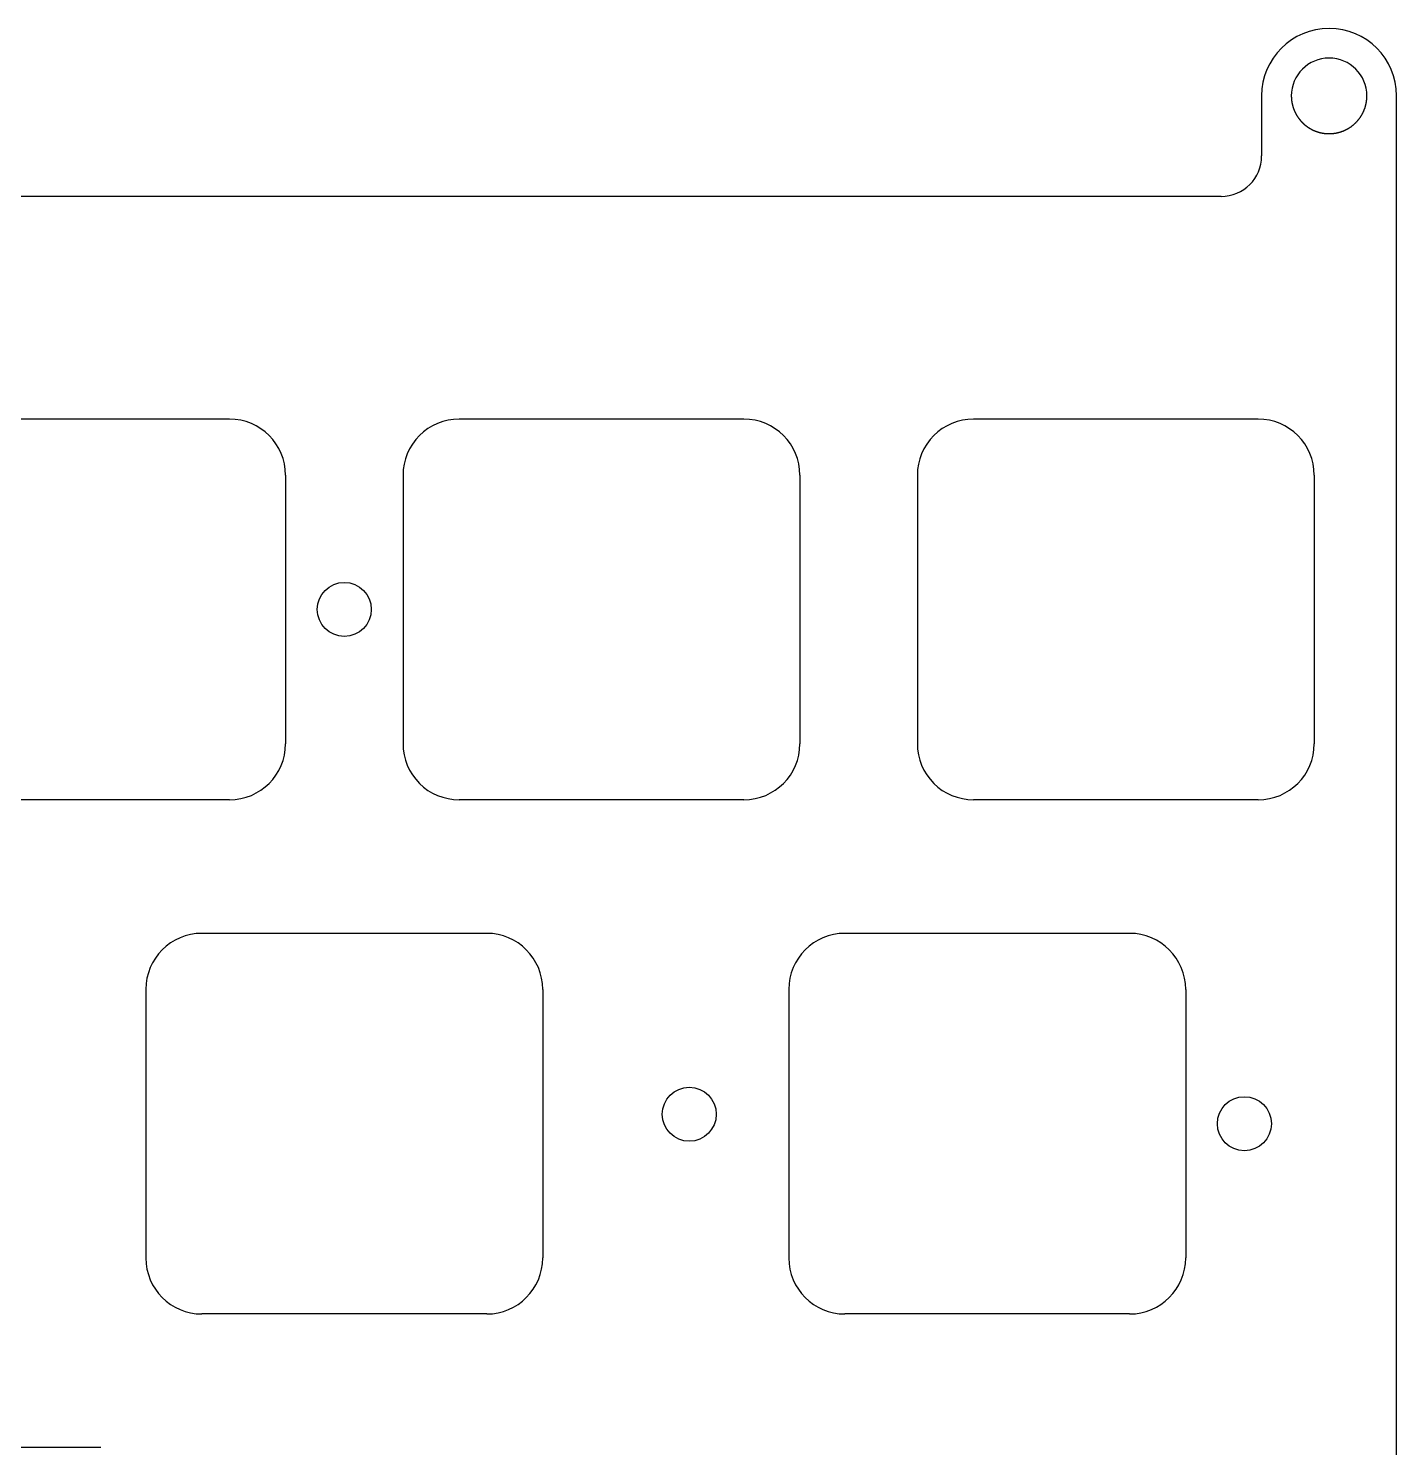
# Model space of a CAD drawing. Header units: millimetres. Extents: x -10 to 277, y -93 to 22.
# Drawn here: x 226.4 to 277.1, y -31 to 21.5 of the extents above; entities that cross this region are included whole.
import ezdxf

# ---------------------------------------------------------------- set-up
doc = ezdxf.new("R2010")
doc.units = ezdxf.units.MM
doc.layers.add('BLACK', color=7, linetype='CONTINUOUS')
doc.layers.add('Edge.Cuts', color=53, linetype='CONTINUOUS', true_color=0xc8a339)

msp = doc.modelspace()

# ---------------------------------------------------------------- linework, layer by layer
at = {"layer": 'BLACK', "linetype": 'Continuous'}
for p, q in [((252.925, 7.05), (242.374999, 7.05)), ((271.975, 7.05), (261.424999, 7.05)), ((240.3, 4.975), (240.3, -4.975001)), ((255, 4.975), (255, -4.975)), ((259.35, 4.975), (259.35, -4.975001)), ((274.05, 4.975), (274.05, -4.975)), ((252.925, -7.05), (242.375, -7.05)), ((271.975, -7.05), (261.425, -7.05))]:
    msp.add_line(p, q, dxfattribs=at)
at = {"layer": 'BLACK'}
msp.add_circle((238.125, 0), 1, dxfattribs=at)
for centre, radius, start, end in [((242.374999, 4.975001), 2.074999, 90, 180.0000276), ((252.925, 4.975), 2.075, 0, 90), ((261.424999, 4.975001), 2.074999, 90, 180.0000276), ((271.975, 4.975), 2.075, 0, 90), ((242.374999, -4.975001), 2.074999, 180, 270.0000276), ((252.925, -4.975), 2.075, 270, 0), ((261.424999, -4.975001), 2.074999, 180, 270.0000276), ((271.975, -4.975), 2.075, 270, 0)]:
    msp.add_arc(centre, radius, start, end, dxfattribs=at)
at = {"layer": 'Edge.Cuts', "linetype": 'CONTINUOUS'}
for p, q in [((272.1, 19.025023), (272.1, 16.8)), ((273.2, 19.025023), (273.20001, 19.019647)), ((273.20001, 19.019647), (273.20004, 19.01425)), ((273.20004, 19.01425), (273.200091, 19.008887)), ((273.200091, 19.008887), (273.200161, 19.003504)), ((273.200161, 19.003504), (273.200252, 18.998153)), ((273.200252, 18.998153), (273.200363, 18.992783)), ((273.200363, 18.992783), (273.200493, 18.987445)), ((273.200493, 18.987445), (273.200645, 18.982086)), ((273.200645, 18.982086), (273.200815, 18.976759)), ((273.200815, 18.976759), (273.201006, 18.971413)), ((273.201006, 18.971413), (273.201217, 18.966096)), ((273.201217, 18.966096), (273.201448, 18.960761)), ((273.201448, 18.960761), (273.201698, 18.955454)), ((273.201698, 18.955454), (273.20197, 18.950129)), ((273.20197, 18.950129), (273.20226, 18.944832)), ((273.20226, 18.944832), (273.202571, 18.939518)), ((273.202571, 18.939518), (273.202901, 18.93423)), ((273.202901, 18.93423), (273.203252, 18.928925)), ((273.203252, 18.928925), (273.203622, 18.923646)), ((275.996317, 18.922807), (275.997039, 18.933305)), ((275.997039, 18.933305), (275.997682, 18.943818)), ((275.997682, 18.943818), (275.998247, 18.954348)), ((275.998247, 18.954348), (275.998733, 18.964895)), ((275.998733, 18.964895), (275.99914, 18.97546)), ((275.99914, 18.97546), (275.999469, 18.986044)), ((275.999469, 18.986044), (275.999719, 18.996647)), ((275.999719, 18.996647), (275.99989, 19.007272)), ((275.99989, 19.007272), (275.999982, 19.017919)), ((275.999982, 19.017919), (276, 19.025023)), ((277.1, -90.725023), (277.1, 19.025023)), ((273.203622, 18.923646), (273.204013, 18.91835)), ((273.204013, 18.91835), (273.204422, 18.913079)), ((273.204422, 18.913079), (273.204853, 18.907792)), ((273.204853, 18.907792), (273.205302, 18.902529)), ((273.205302, 18.902529), (273.205773, 18.89725)), ((273.205773, 18.89725), (273.206262, 18.891994)), ((273.206262, 18.891994), (273.206772, 18.886723)), ((273.206772, 18.886723), (273.207301, 18.881475)), ((273.207301, 18.881475), (273.207851, 18.876212)), ((273.207851, 18.876212), (273.208419, 18.87097)), ((273.208419, 18.87097), (273.20901, 18.865714)), ((273.20901, 18.865714), (273.209617, 18.86048)), ((273.209617, 18.86048), (273.210247, 18.85523)), ((273.210247, 18.85523), (273.210895, 18.850002)), ((273.210895, 18.850002), (273.211565, 18.844759)), ((273.211565, 18.844759), (273.212252, 18.839537)), ((273.212252, 18.839537), (273.212962, 18.8343)), ((273.212962, 18.8343), (273.213689, 18.829084)), ((273.213689, 18.829084), (273.214439, 18.823854)), ((273.214439, 18.823854), (273.215206, 18.818643)), ((273.215206, 18.818643), (273.215995, 18.813418)), ((273.215995, 18.813418), (273.216802, 18.808212)), ((273.216802, 18.808212), (273.217631, 18.802993)), ((273.217631, 18.802993), (273.218478, 18.797793)), ((273.218478, 18.797793), (273.219348, 18.792579)), ((273.219348, 18.792579), (273.220234, 18.787383)), ((273.220234, 18.787383), (273.221144, 18.782174)), ((273.221144, 18.782174), (273.22207, 18.776983)), ((273.22207, 18.776983), (273.22302, 18.771779)), ((273.22302, 18.771779), (273.223986, 18.766592)), ((273.223986, 18.766592), (273.224976, 18.761393)), ((273.224976, 18.761393), (273.225983, 18.75621)), ((273.225983, 18.75621), (273.227012, 18.751016)), ((273.227012, 18.751016), (273.228059, 18.745837)), ((273.228059, 18.745837), (273.229129, 18.740646)), ((273.229129, 18.740646), (273.230216, 18.735471)), ((273.230216, 18.735471), (273.231327, 18.730285)), ((273.231327, 18.730285), (273.232454, 18.725113)), ((273.232454, 18.725113), (273.233605, 18.719931)), ((273.233605, 18.719931), (273.234772, 18.714763)), ((273.234772, 18.714763), (273.235963, 18.709584)), ((273.235963, 18.709584), (273.237172, 18.704419)), ((273.237172, 18.704419), (273.238403, 18.699244)), ((273.238403, 18.699244), (273.239652, 18.694082)), ((273.239652, 18.694082), (273.240924, 18.68891)), ((273.240924, 18.68891), (273.242214, 18.683751)), ((273.242214, 18.683751), (273.243526, 18.678582)), ((273.243526, 18.678582), (273.244857, 18.673427)), ((273.244857, 18.673427), (273.24621, 18.66826)), ((273.24621, 18.66826), (273.247581, 18.663107)), ((273.247581, 18.663107), (273.248976, 18.657944)), ((273.248976, 18.657944), (273.250387, 18.652793)), ((273.250387, 18.652793), (273.251823, 18.647633)), ((273.251823, 18.647633), (273.253276, 18.642484)), ((273.253276, 18.642484), (273.254752, 18.637326)), ((273.254752, 18.637326), (273.256, 18.633023)), ((273.256, 18.633023), (273.257493, 18.627938)), ((273.257493, 18.627938), (273.259011, 18.622844)), ((273.259011, 18.622844), (273.260543, 18.617769)), ((273.260543, 18.617769), (273.2621, 18.612685)), ((273.2621, 18.612685), (273.263671, 18.607621)), ((273.263671, 18.607621), (273.265266, 18.602548)), ((273.265266, 18.602548), (273.266876, 18.597495)), ((273.266876, 18.597495), (273.268509, 18.592433)), ((273.268509, 18.592433), (273.270157, 18.587392)), ((273.270157, 18.587392), (273.271829, 18.582343)), ((273.271829, 18.582343), (273.273516, 18.577314)), ((273.273516, 18.577314), (273.275226, 18.572277)), ((273.275226, 18.572277), (273.276951, 18.567261)), ((273.276951, 18.567261), (273.278699, 18.562238)), ((273.278699, 18.562238), (273.280461, 18.557235)), ((273.280461, 18.557235), (273.282248, 18.552225)), ((273.282248, 18.552225), (273.284048, 18.547236)), ((273.284048, 18.547236), (273.285872, 18.542241)), ((273.285872, 18.542241), (273.287709, 18.537266)), ((273.287709, 18.537266), (273.289571, 18.532285)), ((273.289571, 18.532285), (273.291446, 18.527324)), ((273.291446, 18.527324), (273.293345, 18.522358)), ((273.293345, 18.522358), (273.295257, 18.517413)), ((273.295257, 18.517413), (273.297193, 18.512462)), ((273.297193, 18.512462), (273.299143, 18.507532)), ((273.299143, 18.507532), (273.301116, 18.502597)), ((273.301116, 18.502597), (273.303103, 18.497683)), ((273.303103, 18.497683), (273.305113, 18.492764)), ((273.305113, 18.492764), (273.307136, 18.487865)), ((273.307136, 18.487865), (273.309183, 18.482963)), ((273.309183, 18.482963), (273.311243, 18.478081)), ((273.311243, 18.478081), (273.313327, 18.473195)), ((273.313327, 18.473195), (273.315423, 18.468329)), ((273.315423, 18.468329), (273.317543, 18.46346)), ((273.317543, 18.46346), (273.319676, 18.458612)), ((273.319676, 18.458612), (273.321833, 18.45376)), ((273.321833, 18.45376), (273.324002, 18.448929)), ((273.324002, 18.448929), (273.326195, 18.444095)), ((273.326195, 18.444095), (273.3284, 18.439281)), ((273.3284, 18.439281), (273.330629, 18.434465)), ((273.330629, 18.434465), (273.332871, 18.429669)), ((273.332871, 18.429669), (273.335135, 18.42487)), ((273.335135, 18.42487), (273.337413, 18.420092)), ((273.337413, 18.420092), (273.339714, 18.415312)), ((273.339714, 18.415312), (273.342027, 18.410552)), ((273.342027, 18.410552), (273.344363, 18.405791)), ((273.344363, 18.405791), (273.346712, 18.401049)), ((275.852948, 18.400367), (275.857617, 18.409824)), ((275.857617, 18.409824), (275.862215, 18.419316)), ((275.862215, 18.419316), (275.866742, 18.428845)), ((275.866742, 18.428845), (275.871197, 18.438408)), ((275.871197, 18.438408), (275.875581, 18.448006)), ((275.875581, 18.448006), (275.879892, 18.457639)), ((275.879892, 18.457639), (275.884132, 18.467305)), ((275.884132, 18.467305), (275.888299, 18.477004)), ((275.888299, 18.477004), (275.892394, 18.486736)), ((275.892394, 18.486736), (275.896415, 18.4965)), ((275.896415, 18.4965), (275.900364, 18.506295)), ((275.900364, 18.506295), (275.904239, 18.516121)), ((275.904239, 18.516121), (275.90804, 18.525976)), ((275.90804, 18.525976), (275.911768, 18.535861)), ((275.911768, 18.535861), (275.915421, 18.545775)), ((275.915421, 18.545775), (275.918999, 18.555716)), ((275.918999, 18.555716), (275.922502, 18.565684)), ((275.922502, 18.565684), (275.92593, 18.575677)), ((275.92593, 18.575677), (275.929283, 18.585696)), ((275.929283, 18.585696), (275.93256, 18.595739)), ((275.93256, 18.595739), (275.93576, 18.605804)), ((275.93576, 18.605804), (275.938884, 18.615891)), ((275.938884, 18.615891), (275.941931, 18.625999)), ((275.941931, 18.625999), (275.944, 18.633023)), ((275.944, 18.633023), (275.946951, 18.643284)), ((275.946951, 18.643284), (275.949821, 18.65355)), ((275.949821, 18.65355), (275.952609, 18.663819)), ((275.952609, 18.663819), (275.955316, 18.674092)), ((275.955316, 18.674092), (275.957942, 18.68437)), ((275.957942, 18.68437), (275.960487, 18.694653)), ((275.960487, 18.694653), (275.962951, 18.704941)), ((275.962951, 18.704941), (275.965335, 18.715235)), ((275.965335, 18.715235), (275.967638, 18.725534)), ((275.967638, 18.725534), (275.969861, 18.73584)), ((275.969861, 18.73584), (275.972005, 18.746152)), ((275.972005, 18.746152), (275.974068, 18.75647)), ((275.974068, 18.75647), (275.976052, 18.766796)), ((275.976052, 18.766796), (275.977956, 18.777129)), ((275.977956, 18.777129), (275.97978, 18.78747)), ((275.97978, 18.78747), (275.981526, 18.797819)), ((275.981526, 18.797819), (275.983192, 18.808177)), ((275.983192, 18.808177), (275.984779, 18.818543)), ((275.984779, 18.818543), (275.986287, 18.828919)), ((275.986287, 18.828919), (275.987716, 18.839305)), ((275.987716, 18.839305), (275.989067, 18.849701)), ((275.989067, 18.849701), (275.990338, 18.860108)), ((275.990338, 18.860108), (275.991531, 18.870527)), ((275.991531, 18.870527), (275.992646, 18.880957)), ((275.992646, 18.880957), (275.993681, 18.891399)), ((275.993681, 18.891399), (275.994639, 18.901855)), ((275.994639, 18.901855), (275.995517, 18.912324)), ((275.995517, 18.912324), (275.996317, 18.922807)), ((273.346712, 18.401049), (273.349084, 18.396306)), ((273.349084, 18.396306), (273.351469, 18.391583)), ((273.351469, 18.391583), (273.353876, 18.386859)), ((273.353876, 18.386859), (273.356296, 18.382155)), ((273.356296, 18.382155), (273.35874, 18.37745)), ((273.35874, 18.37745), (273.361195, 18.372765)), ((273.361195, 18.372765), (273.363673, 18.368078)), ((273.363673, 18.368078), (273.366164, 18.363412)), ((273.366164, 18.363412), (273.368678, 18.358746)), ((273.368678, 18.358746), (273.371204, 18.354099)), ((273.371204, 18.354099), (273.373753, 18.349452)), ((273.373753, 18.349452), (273.376313, 18.344825)), ((273.376313, 18.344825), (273.378898, 18.340197)), ((273.378898, 18.340197), (273.381493, 18.335589)), ((273.381493, 18.335589), (273.384112, 18.330982)), ((273.384112, 18.330982), (273.386743, 18.326394)), ((273.386743, 18.326394), (273.389397, 18.321806)), ((273.389397, 18.321806), (273.392063, 18.317238)), ((273.392063, 18.317238), (273.394752, 18.31267)), ((273.394752, 18.31267), (273.397452, 18.308122)), ((273.397452, 18.308122), (273.400176, 18.303575)), ((273.400176, 18.303575), (273.402911, 18.299046)), ((273.402911, 18.299046), (273.40567, 18.294519)), ((273.40567, 18.294519), (273.40844, 18.290011)), ((273.40844, 18.290011), (273.411233, 18.285505)), ((273.411233, 18.285505), (273.414037, 18.281017)), ((273.414037, 18.281017), (273.416865, 18.276531)), ((273.416865, 18.276531), (273.419704, 18.272063)), ((273.419704, 18.272063), (273.422566, 18.267598)), ((273.422566, 18.267598), (273.42544, 18.263151)), ((273.42544, 18.263151), (273.428336, 18.258706)), ((273.428336, 18.258706), (273.431244, 18.25428)), ((273.431244, 18.25428), (273.434175, 18.249856)), ((273.434175, 18.249856), (273.437118, 18.24545)), ((273.437118, 18.24545), (273.440083, 18.241047)), ((273.440083, 18.241047), (273.44306, 18.236662)), ((273.44306, 18.236662), (273.44606, 18.23228)), ((273.44606, 18.23228), (273.449072, 18.227916)), ((273.449072, 18.227916), (273.452106, 18.223554)), ((273.452106, 18.223554), (273.455151, 18.219211)), ((273.455151, 18.219211), (273.45822, 18.214871)), ((273.45822, 18.214871), (273.4613, 18.210549)), ((273.4613, 18.210549), (273.464402, 18.20623)), ((273.464402, 18.20623), (273.467517, 18.201929)), ((273.467517, 18.201929), (273.470654, 18.19763)), ((273.470654, 18.19763), (273.473802, 18.193351)), ((273.473802, 18.193351), (273.476973, 18.189074)), ((273.476973, 18.189074), (273.48, 18.185023)), ((273.48, 18.185023), (273.483127, 18.18087)), ((273.483127, 18.18087), (273.486277, 18.17672)), ((273.486277, 18.17672), (273.489444, 18.172582)), ((273.489444, 18.172582), (273.492633, 18.168447)), ((273.492633, 18.168447), (273.495838, 18.164323)), ((273.495838, 18.164323), (273.499066, 18.160204)), ((273.499066, 18.160204), (273.50231, 18.156097)), ((273.50231, 18.156097), (273.505575, 18.151994)), ((273.505575, 18.151994), (273.508857, 18.147904)), ((273.508857, 18.147904), (273.51216, 18.143818)), ((273.51216, 18.143818), (273.515479, 18.139745)), ((273.515479, 18.139745), (273.51882, 18.135678)), ((273.51882, 18.135678), (273.522175, 18.131623)), ((273.522175, 18.131623), (273.525552, 18.127574)), ((273.525552, 18.127574), (273.528943, 18.123539)), ((273.528943, 18.123539), (273.532356, 18.11951)), ((273.532356, 18.11951), (273.535783, 18.115495)), ((273.535783, 18.115495), (273.539232, 18.111486)), ((273.539232, 18.111486), (273.542694, 18.107492)), ((273.542694, 18.107492), (273.546177, 18.103503)), ((273.546177, 18.103503), (273.549674, 18.09953)), ((273.549674, 18.09953), (273.553192, 18.095564)), ((273.553192, 18.095564), (273.556722, 18.091613)), ((273.556722, 18.091613), (273.560274, 18.087669)), ((273.560274, 18.087669), (273.563838, 18.083741)), ((273.563838, 18.083741), (273.567423, 18.079819)), ((273.567423, 18.079819), (273.57102, 18.075915)), ((273.57102, 18.075915), (273.574638, 18.072017)), ((273.574638, 18.072017), (273.578267, 18.068136)), ((273.578267, 18.068136), (273.581917, 18.064263)), ((273.581917, 18.064263), (273.585578, 18.060406)), ((273.585578, 18.060406), (273.58926, 18.056558)), ((273.58926, 18.056558), (273.592953, 18.052727)), ((273.592953, 18.052727), (273.596666, 18.048904)), ((273.596666, 18.048904), (273.600389, 18.045098)), ((273.600389, 18.045098), (273.604133, 18.041301)), ((273.604133, 18.041301), (273.607887, 18.037522)), ((273.607887, 18.037522), (273.611661, 18.033751)), ((273.611661, 18.033751), (273.615445, 18.029999)), ((273.615445, 18.029999), (273.619248, 18.026256)), ((273.619248, 18.026256), (273.623062, 18.022531)), ((273.623062, 18.022531), (273.626895, 18.018814)), ((273.626895, 18.018814), (273.630737, 18.015117)), ((273.630737, 18.015117), (273.634598, 18.011429)), ((273.634598, 18.011429), (273.638469, 18.00776)), ((273.638469, 18.00776), (273.642359, 18.004101)), ((273.642359, 18.004101), (273.646257, 18.000461)), ((273.646257, 18.000461), (273.650175, 17.99683)), ((273.650175, 17.99683), (273.654101, 17.993219)), ((273.654101, 17.993219), (273.658046, 17.989618)), ((273.658046, 17.989618), (273.661999, 17.986036)), ((273.661999, 17.986036), (273.665971, 17.982465)), ((273.665971, 17.982465), (273.669951, 17.978914)), ((273.669951, 17.978914), (273.673949, 17.975372)), ((273.673949, 17.975372), (273.677955, 17.971852)), ((273.677955, 17.971852), (273.681979, 17.968341)), ((273.681979, 17.968341), (273.686011, 17.964851)), ((273.686011, 17.964851), (273.69006, 17.961371)), ((273.69006, 17.961371), (273.694117, 17.957912)), ((273.694117, 17.957912), (273.698192, 17.954464)), ((273.698192, 17.954464), (273.702273, 17.951037)), ((273.702273, 17.951037), (273.706373, 17.94762)), ((273.706373, 17.94762), (273.710479, 17.944224)), ((273.710479, 17.944224), (273.714603, 17.94084)), ((273.714603, 17.94084), (273.718733, 17.937476)), ((273.718733, 17.937476), (273.72288, 17.934124)), ((273.72288, 17.934124), (273.727034, 17.930793)), ((273.727034, 17.930793), (273.731205, 17.927474)), ((273.731205, 17.927474), (273.735382, 17.924176)), ((273.735382, 17.924176), (273.739576, 17.920889)), ((273.739576, 17.920889), (273.743775, 17.917624)), ((273.743775, 17.917624), (273.747992, 17.914371)), ((273.747992, 17.914371), (273.752214, 17.911139)), ((273.752214, 17.911139), (273.756453, 17.907919)), ((273.756453, 17.907919), (273.760697, 17.904721)), ((273.760697, 17.904721), (273.764958, 17.901535)), ((273.764958, 17.901535), (273.769224, 17.89837)), ((273.769224, 17.89837), (273.773507, 17.895218)), ((273.773507, 17.895218), (273.777793, 17.892088)), ((273.777793, 17.892088), (273.782097, 17.88897)), ((273.782097, 17.88897), (273.786405, 17.885874)), ((273.786405, 17.885874), (273.79073, 17.882791)), ((273.79073, 17.882791), (273.795058, 17.879729)), ((273.795058, 17.879729), (273.799404, 17.876681)), ((273.799404, 17.876681), (273.803752, 17.873654)), ((275.393476, 17.871738), (275.402157, 17.877773)), ((275.402157, 17.877773), (275.410797, 17.883877)), ((275.410797, 17.883877), (275.419397, 17.89005)), ((275.419397, 17.89005), (275.427955, 17.896292)), ((275.427955, 17.896292), (275.436471, 17.902601)), ((275.436471, 17.902601), (275.444944, 17.908978)), ((275.444944, 17.908978), (275.453373, 17.915421)), ((275.453373, 17.915421), (275.461757, 17.921931)), ((275.461757, 17.921931), (275.470097, 17.928507)), ((275.470097, 17.928507), (275.47839, 17.935148)), ((275.47839, 17.935148), (275.486636, 17.941854)), ((275.486636, 17.941854), (275.494835, 17.948624)), ((275.494835, 17.948624), (275.502985, 17.955458)), ((275.502985, 17.955458), (275.511087, 17.962354)), ((275.511087, 17.962354), (275.519138, 17.969313)), ((275.519138, 17.969313), (275.527138, 17.976333)), ((275.527138, 17.976333), (275.535086, 17.983413)), ((275.535086, 17.983413), (275.542982, 17.990554)), ((275.542982, 17.990554), (275.550825, 17.997754)), ((275.550825, 17.997754), (275.558612, 18.005012)), ((275.558612, 18.005012), (275.566345, 18.012328)), ((275.566345, 18.012328), (275.574021, 18.0197)), ((275.574021, 18.0197), (275.58164, 18.027128)), ((275.58164, 18.027128), (275.589201, 18.03461)), ((275.589201, 18.03461), (275.596702, 18.042146)), ((275.596702, 18.042146), (275.604144, 18.049735)), ((275.604144, 18.049735), (275.611524, 18.057375)), ((275.611524, 18.057375), (275.618842, 18.065066)), ((275.618842, 18.065066), (275.626097, 18.072806)), ((275.626097, 18.072806), (275.633288, 18.080595)), ((275.633288, 18.080595), (275.640414, 18.08843)), ((275.640414, 18.08843), (275.647473, 18.096311)), ((275.647473, 18.096311), (275.654465, 18.104237)), ((275.654465, 18.104237), (275.661389, 18.112205)), ((275.661389, 18.112205), (275.668243, 18.120216)), ((275.668243, 18.120216), (275.675027, 18.128266)), ((275.675027, 18.128266), (275.681739, 18.136356)), ((275.681739, 18.136356), (275.688379, 18.144483)), ((275.688379, 18.144483), (275.694945, 18.152646)), ((275.694945, 18.152646), (275.701436, 18.160843)), ((275.701436, 18.160843), (275.707852, 18.169073)), ((275.707852, 18.169073), (275.714191, 18.177335)), ((275.714191, 18.177335), (275.72, 18.185023)), ((275.72, 18.185023), (275.72633, 18.19353)), ((275.72633, 18.19353), (275.732592, 18.202078)), ((275.732592, 18.202078), (275.738786, 18.210669)), ((275.738786, 18.210669), (275.744911, 18.2193)), ((275.744911, 18.2193), (275.750968, 18.227973)), ((275.750968, 18.227973), (275.756957, 18.236687)), ((275.756957, 18.236687), (275.762877, 18.245443)), ((275.762877, 18.245443), (275.768728, 18.254239)), ((275.768728, 18.254239), (275.774511, 18.263075)), ((275.774511, 18.263075), (275.780225, 18.271953)), ((275.780225, 18.271953), (275.785871, 18.28087)), ((275.785871, 18.28087), (275.791447, 18.289828)), ((275.791447, 18.289828), (275.796955, 18.298826)), ((275.796955, 18.298826), (275.802393, 18.307863)), ((275.802393, 18.307863), (275.807762, 18.31694)), ((275.807762, 18.31694), (275.813062, 18.326057)), ((275.813062, 18.326057), (275.818293, 18.335212)), ((275.818293, 18.335212), (275.823453, 18.344406)), ((275.823453, 18.344406), (275.828545, 18.353638)), ((275.828545, 18.353638), (275.833566, 18.362909)), ((275.833566, 18.362909), (275.838517, 18.372218)), ((275.838517, 18.372218), (275.843398, 18.381564)), ((275.843398, 18.381564), (275.848208, 18.390947)), ((275.848208, 18.390947), (275.852948, 18.400367)), ((273.803752, 17.873654), (273.808118, 17.87064)), ((273.808118, 17.87064), (273.812486, 17.867648)), ((273.812486, 17.867648), (273.816872, 17.86467)), ((273.816872, 17.86467), (273.82126, 17.861713)), ((273.82126, 17.861713), (273.825665, 17.858769)), ((273.825665, 17.858769), (273.830072, 17.855848)), ((273.830072, 17.855848), (273.834496, 17.85294)), ((273.834496, 17.85294), (273.838923, 17.850054)), ((273.838923, 17.850054), (273.843366, 17.847182)), ((273.843366, 17.847182), (273.847811, 17.844331)), ((273.847811, 17.844331), (273.852273, 17.841495)), ((273.852273, 17.841495), (273.856737, 17.83868)), ((273.856737, 17.83868), (273.861216, 17.83588)), ((273.861216, 17.83588), (273.865699, 17.833101)), ((273.865699, 17.833101), (273.870196, 17.830336)), ((273.870196, 17.830336), (273.874696, 17.827594)), ((273.874696, 17.827594), (273.879212, 17.824866)), ((273.879212, 17.824866), (273.883729, 17.822159)), ((273.883729, 17.822159), (273.888262, 17.819467)), ((273.888262, 17.819467), (273.892797, 17.816797)), ((273.892797, 17.816797), (273.897347, 17.814141)), ((273.897347, 17.814141), (273.901899, 17.811508)), ((273.901899, 17.811508), (273.906466, 17.808889)), ((273.906466, 17.808889), (273.911035, 17.806292)), ((273.911035, 17.806292), (273.915619, 17.803709)), ((273.915619, 17.803709), (273.920204, 17.801149)), ((273.920204, 17.801149), (273.924805, 17.798603)), ((273.924805, 17.798603), (273.929406, 17.79608)), ((273.929406, 17.79608), (273.934023, 17.793571)), ((273.934023, 17.793571), (273.941176, 17.789729)), ((273.941176, 17.789729), (273.94582, 17.787264)), ((273.94582, 17.787264), (273.950477, 17.784814)), ((273.950477, 17.784814), (273.955146, 17.78238)), ((273.955146, 17.78238), (273.959828, 17.779963)), ((273.959828, 17.779963), (273.964521, 17.777562)), ((273.964521, 17.777562), (273.969227, 17.775177)), ((273.969227, 17.775177), (273.973943, 17.77281)), ((273.973943, 17.77281), (273.978672, 17.770458)), ((273.978672, 17.770458), (273.983411, 17.768124)), ((273.983411, 17.768124), (273.988163, 17.765806)), ((273.988163, 17.765806), (273.992924, 17.763505)), ((273.992924, 17.763505), (273.997697, 17.761221)), ((273.997697, 17.761221), (274.002479, 17.758955)), ((274.002479, 17.758955), (274.007274, 17.756705)), ((274.007274, 17.756705), (274.012076, 17.754474)), ((274.012076, 17.754474), (274.016891, 17.752258)), ((274.016891, 17.752258), (274.021714, 17.750062)), ((274.021714, 17.750062), (274.026548, 17.747882)), ((274.026548, 17.747882), (274.03139, 17.74572)), ((274.03139, 17.74572), (274.036244, 17.743575)), ((274.036244, 17.743575), (274.041104, 17.74145)), ((274.041104, 17.74145), (274.045976, 17.73934)), ((274.045976, 17.73934), (274.050854, 17.737251)), ((274.050854, 17.737251), (274.055743, 17.735178)), ((274.055743, 17.735178), (274.060638, 17.733124)), ((274.060638, 17.733124), (274.065545, 17.731087)), ((274.065545, 17.731087), (274.070456, 17.72907)), ((274.070456, 17.72907), (274.075379, 17.72707)), ((274.075379, 17.72707), (274.080306, 17.72509)), ((274.080306, 17.72509), (274.085244, 17.723127)), ((274.085244, 17.723127), (274.090187, 17.721183)), ((274.090187, 17.721183), (274.09514, 17.719258)), ((274.09514, 17.719258), (274.100097, 17.717352)), ((274.100097, 17.717352), (274.105064, 17.715463)), ((274.105064, 17.715463), (274.110034, 17.713595)), ((274.110034, 17.713595), (274.115015, 17.711744)), ((274.115015, 17.711744), (274.119999, 17.709914)), ((274.119999, 17.709914), (274.124993, 17.708101)), ((274.124993, 17.708101), (274.129989, 17.706309)), ((274.129989, 17.706309), (274.134995, 17.704534)), ((274.134995, 17.704534), (274.140003, 17.70278)), ((274.140003, 17.70278), (274.14502, 17.701044)), ((274.14502, 17.701044), (274.150039, 17.699329)), ((274.150039, 17.699329), (274.155068, 17.697631)), ((274.155068, 17.697631), (274.160098, 17.695954)), ((274.160098, 17.695954), (274.165137, 17.694295)), ((274.165137, 17.694295), (274.170176, 17.692658)), ((274.170176, 17.692658), (274.175225, 17.691038)), ((274.175225, 17.691038), (274.180274, 17.689439)), ((274.180274, 17.689439), (274.185331, 17.687858)), ((274.185331, 17.687858), (274.190389, 17.686299)), ((274.190389, 17.686299), (274.195455, 17.684758)), ((274.195455, 17.684758), (274.200521, 17.683237)), ((274.200521, 17.683237), (274.205595, 17.681736)), ((274.205595, 17.681736), (274.210668, 17.680255)), ((274.210668, 17.680255), (274.215749, 17.678793)), ((274.215749, 17.678793), (274.220829, 17.677352)), ((274.220829, 17.677352), (274.225917, 17.67593)), ((274.225917, 17.67593), (274.231004, 17.674529)), ((274.231004, 17.674529), (274.236098, 17.673146)), ((274.236098, 17.673146), (274.24119, 17.671785)), ((274.24119, 17.671785), (274.24629, 17.670442)), ((274.24629, 17.670442), (274.255384, 17.6681)), ((274.255384, 17.6681), (274.265577, 17.665553)), ((274.265577, 17.665553), (274.275803, 17.663079)), ((274.275803, 17.663079), (274.286061, 17.660681)), ((274.286061, 17.660681), (274.296349, 17.658358)), ((274.296349, 17.658358), (274.306665, 17.65611)), ((274.306665, 17.65611), (274.317009, 17.653938)), ((274.317009, 17.653938), (274.327378, 17.651842)), ((274.327378, 17.651842), (274.332572, 17.650823)), ((274.332572, 17.650823), (274.337772, 17.649824)), ((274.337772, 17.649824), (274.342977, 17.648843)), ((274.342977, 17.648843), (274.348188, 17.647882)), ((274.348188, 17.647882), (274.353404, 17.64694)), ((274.353404, 17.64694), (274.358626, 17.646018)), ((274.358626, 17.646018), (274.363852, 17.645115)), ((274.363852, 17.645115), (274.369083, 17.644232)), ((274.369083, 17.644232), (274.374319, 17.643368)), ((274.374319, 17.643368), (274.379559, 17.642523)), ((274.379559, 17.642523), (274.384803, 17.641698)), ((274.384803, 17.641698), (274.390051, 17.640893)), ((274.390051, 17.640893), (274.395303, 17.640108)), ((274.395303, 17.640108), (274.400559, 17.639342)), ((274.400559, 17.639342), (274.405818, 17.638596)), ((274.405818, 17.638596), (274.41108, 17.637869)), ((274.41108, 17.637869), (274.416345, 17.637163)), ((274.416345, 17.637163), (274.421614, 17.636476)), ((274.421614, 17.636476), (274.426884, 17.635809)), ((274.426884, 17.635809), (274.432158, 17.635162)), ((274.432158, 17.635162), (274.437433, 17.634535)), ((274.437433, 17.634535), (274.442712, 17.633927)), ((274.442712, 17.633927), (274.447991, 17.63334)), ((274.447991, 17.63334), (274.453273, 17.632773)), ((274.453273, 17.632773), (274.458555, 17.632225)), ((274.458555, 17.632225), (274.46384, 17.631697)), ((274.46384, 17.631697), (274.469125, 17.63119)), ((274.469125, 17.63119), (274.474413, 17.630702)), ((274.474413, 17.630702), (274.479699, 17.630235)), ((274.479699, 17.630235), (274.484988, 17.629787)), ((274.484988, 17.629787), (274.490276, 17.62936)), ((274.490276, 17.62936), (274.495566, 17.628953)), ((274.495566, 17.628953), (274.500853, 17.628565)), ((274.500853, 17.628565), (274.506143, 17.628198)), ((274.506143, 17.628198), (274.511431, 17.627851)), ((274.511431, 17.627851), (274.51672, 17.627524)), ((274.51672, 17.627524), (274.522006, 17.627217)), ((274.522006, 17.627217), (274.527294, 17.62693)), ((274.527294, 17.62693), (274.532578, 17.626663)), ((274.532578, 17.626663), (274.537864, 17.626417)), ((274.537864, 17.626417), (274.543146, 17.62619)), ((274.543146, 17.62619), (274.548429, 17.625984)), ((274.548429, 17.625984), (274.553707, 17.625797)), ((274.553707, 17.625797), (274.558986, 17.625631)), ((274.558986, 17.625631), (274.564261, 17.625485)), ((274.564261, 17.625485), (274.569536, 17.625359)), ((274.569536, 17.625359), (274.574806, 17.625253)), ((274.574806, 17.625253), (274.580076, 17.625167)), ((274.580076, 17.625167), (274.585341, 17.625101)), ((274.585341, 17.625101), (274.590606, 17.625055)), ((274.590606, 17.625055), (274.6, 17.625023)), ((274.6, 17.625023), (274.610505, 17.625063)), ((274.610505, 17.625063), (274.621022, 17.625183)), ((274.621022, 17.625183), (274.63155, 17.625383)), ((274.63155, 17.625383), (274.642088, 17.625663)), ((274.642088, 17.625663), (274.652635, 17.626024)), ((274.652635, 17.626024), (274.663189, 17.626464)), ((274.663189, 17.626464), (274.673749, 17.626985)), ((274.673749, 17.626985), (274.684313, 17.627586)), ((274.684313, 17.627586), (274.69488, 17.628268)), ((274.69488, 17.628268), (274.705449, 17.629029)), ((274.705449, 17.629029), (274.716018, 17.629871)), ((274.716018, 17.629871), (274.726585, 17.630793)), ((274.726585, 17.630793), (274.737149, 17.631795)), ((274.737149, 17.631795), (274.74771, 17.632877)), ((274.74771, 17.632877), (274.758264, 17.634038)), ((274.758264, 17.634038), (274.768811, 17.635279)), ((274.768811, 17.635279), (274.77935, 17.6366)), ((274.77935, 17.6366), (274.789878, 17.638)), ((274.789878, 17.638), (274.800394, 17.639479)), ((274.800394, 17.639479), (274.810897, 17.641037)), ((274.810897, 17.641037), (274.821385, 17.642674)), ((274.821385, 17.642674), (274.831857, 17.644389)), ((274.831857, 17.644389), (274.837087, 17.645276)), ((274.837087, 17.645276), (274.842312, 17.646182)), ((274.842312, 17.646182), (274.847532, 17.647108)), ((274.847532, 17.647108), (274.852747, 17.648053)), ((274.852747, 17.648053), (274.857956, 17.649018)), ((274.857956, 17.649018), (274.863161, 17.650002)), ((274.863161, 17.650002), (274.86836, 17.651005)), ((274.86836, 17.651005), (274.873553, 17.652027)), ((274.873553, 17.652027), (274.87874, 17.653069)), ((274.87874, 17.653069), (274.883921, 17.65413)), ((274.883921, 17.65413), (274.889095, 17.65521)), ((274.889095, 17.65521), (274.894264, 17.656309)), ((274.894264, 17.656309), (274.899425, 17.657427)), ((274.899425, 17.657427), (274.90458, 17.658564)), ((274.90458, 17.658564), (274.909727, 17.65972)), ((274.909727, 17.65972), (274.914867, 17.660895)), ((274.914867, 17.660895), (274.92, 17.662088)), ((274.92, 17.662088), (274.925126, 17.663301)), ((274.925126, 17.663301), (274.930243, 17.664532)), ((274.930243, 17.664532), (274.935352, 17.665782)), ((274.935352, 17.665782), (274.944615, 17.6681)), ((274.944615, 17.6681), (274.954795, 17.670727)), ((274.954795, 17.670727), (274.964966, 17.673433)), ((274.964966, 17.673433), (274.975125, 17.67622)), ((274.975125, 17.67622), (274.985273, 17.679085)), ((274.985273, 17.679085), (274.995406, 17.682031)), ((274.995406, 17.682031), (275.005526, 17.685055)), ((275.005526, 17.685055), (275.015629, 17.688157)), ((275.015629, 17.688157), (275.025716, 17.691338)), ((275.025716, 17.691338), (275.035785, 17.694597)), ((275.035785, 17.694597), (275.045834, 17.697934)), ((275.045834, 17.697934), (275.055863, 17.701349)), ((275.055863, 17.701349), (275.065871, 17.70484)), ((275.065871, 17.70484), (275.075855, 17.708408)), ((275.075855, 17.708408), (275.085815, 17.712052)), ((275.085815, 17.712052), (275.095749, 17.715771)), ((275.095749, 17.715771), (275.105656, 17.719566)), ((275.105656, 17.719566), (275.115535, 17.723436)), ((275.115535, 17.723436), (275.125385, 17.72738)), ((275.125385, 17.72738), (275.135204, 17.731397)), ((275.135204, 17.731397), (275.144991, 17.735488)), ((275.144991, 17.735488), (275.154744, 17.739651)), ((275.154744, 17.739651), (275.164462, 17.743886)), ((275.164462, 17.743886), (275.174144, 17.748193)), ((275.174144, 17.748193), (275.183788, 17.75257)), ((275.183788, 17.75257), (275.193393, 17.757017)), ((275.193393, 17.757017), (275.202958, 17.761534)), ((275.202958, 17.761534), (275.212481, 17.766119)), ((275.212481, 17.766119), (275.221961, 17.770772)), ((275.221961, 17.770772), (275.231396, 17.775492)), ((275.231396, 17.775492), (275.240785, 17.780279)), ((275.240785, 17.780279), (275.250126, 17.785131)), ((275.250126, 17.785131), (275.258823, 17.789729)), ((275.258823, 17.789729), (275.26804, 17.79469)), ((275.26804, 17.79469), (275.277224, 17.799724)), ((275.277224, 17.799724), (275.286377, 17.804831)), ((275.286377, 17.804831), (275.295495, 17.810011)), ((275.295495, 17.810011), (275.304581, 17.815264)), ((275.304581, 17.815264), (275.313632, 17.82059)), ((275.313632, 17.82059), (275.322649, 17.825987)), ((275.322649, 17.825987), (275.331631, 17.831457)), ((275.331631, 17.831457), (275.340577, 17.836998)), ((275.340577, 17.836998), (275.349487, 17.842611)), ((275.349487, 17.842611), (275.358361, 17.848295)), ((275.358361, 17.848295), (275.367197, 17.85405)), ((275.367197, 17.85405), (275.375995, 17.859876)), ((275.375995, 17.859876), (275.384755, 17.865772)), ((275.384755, 17.865772), (275.393476, 17.871738)), ((270.6, 15.3), (219.8295, 15.3)), ((233.875, 7.05), (223.325, 7.05)), ((235.95, 4.975), (235.95, -4.975)), ((233.875, -7.05), (223.325, -7.05)), ((243.4, -12), (232.85, -12)), ((230.775, -14.075), (230.775, -24.025)), ((245.475, -14.075), (245.475, -24.025)), ((243.4, -26.1), (232.85, -26.1)), ((229.1125, -31.05), (218.5625, -31.05))]:
    msp.add_line(p, q, dxfattribs=at)
at = {"layer": 'Edge.Cuts', "linetype": 'Continuous'}
for p, q in [((267.2125, -12), (256.662499, -12)), ((254.5875, -14.075), (254.5875, -24.025001)), ((269.2875, -14.075), (269.2875, -24.025)), ((267.2125, -26.1), (256.6625, -26.1))]:
    msp.add_line(p, q, dxfattribs=at)
at = {"layer": 'Edge.Cuts'}
for centre in [(250.9012, -18.7), (271.4625, -19.05)]:
    msp.add_circle(centre, 1, dxfattribs=at)
for centre, radius, start, end in [((274.6, 19.025023), 2.5, 0, 180), ((274.6, 19.025023), 1.4, 0, 180), ((270.599999, 16.800001), 1.500001, -89.9999618, -0.0000382), ((233.875, 4.975), 2.075, 0, 90), ((233.875, -4.975), 2.075, -90, 0), ((232.85, -14.075), 2.075, 90, 180), ((243.4, -14.075), 2.075, 0, 90), ((256.6625, -14.075), 2.075, 90.0000276, 180), ((267.2125, -14.075), 2.075, 0, 90), ((232.85, -24.025), 2.075, -180, -90), ((243.4, -24.025), 2.075, -90, 0), ((256.6625, -24.025), 2.075, 180.0000276, 270), ((267.2125, -24.025), 2.075, 270, 0)]:
    msp.add_arc(centre, radius, start, end, dxfattribs=at)

doc.saveas('drawing.dxf')
